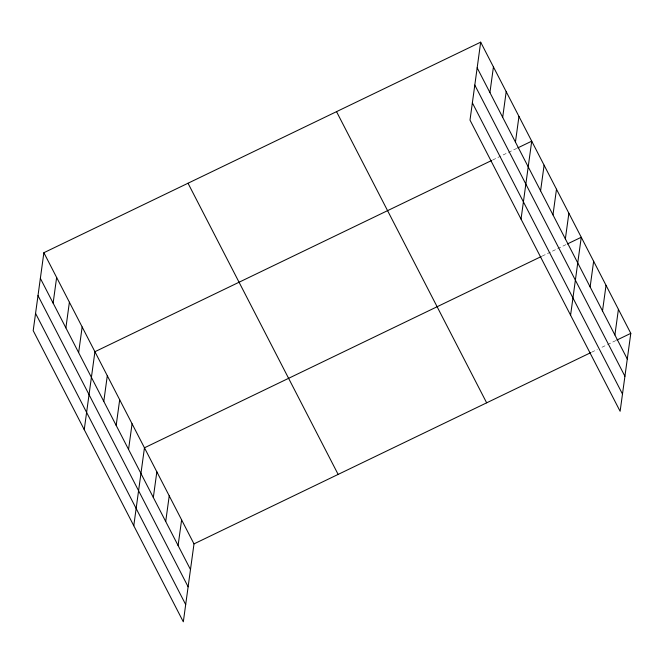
<?xml version="1.0" encoding="UTF-8"?>
<svg xmlns="http://www.w3.org/2000/svg" width="664" height="664" viewBox="0 0 664 664"><rect width="100%" height="100%" fill="white"/><g stroke="black" fill="none" stroke-linecap="round" stroke-linejoin="round"><path stroke-width="0.5" stroke-dasharray="3.32 2.49" d="M492.663 159.999L507.537 152.828M508.466 152.38L516.841 148.346M542.197 256.088L550.572 252.054M552.431 251.158L567.313 243.987M591.74 352.177L597.318 349.488M601.974 347.247L606.622 345.006M607.552 344.558L615.918 340.524"/><path stroke-width="1" d="M43.874 252.71L33.2 330.647L183.322 621.828L193.996 543.891L43.874 252.71L480.678 42.172L630.8 333.353L620.126 411.29L470.004 120.109L480.678 42.172M53.12 303.116L56.639 277.461M65.885 327.867L69.396 302.211M78.642 352.617L82.153 326.962M84.245 429.649L94.919 351.712L491.733 160.447M103.791 401.396L107.302 375.733M116.175 425.416L119.686 399.761M128.559 449.437L132.07 423.781M133.779 525.739L144.462 447.802L541.268 256.536M153.326 497.485L156.845 471.822M165.709 521.506L169.229 495.85M178.101 545.526L181.612 519.87M489.924 92.578L493.435 66.923M502.681 117.329L506.2 91.674M515.447 142.079L518.957 116.424M521.041 219.112L531.723 141.175L517.771 147.898M540.587 190.85L544.106 165.195M552.971 214.879L556.49 189.215M565.363 238.899L568.874 213.244M570.583 315.201L581.257 237.264L567.313 243.987M590.13 286.948L593.641 261.284M602.514 310.968L606.033 285.304M614.897 334.988L618.416 309.333M193.996 543.891L590.811 352.625M616.848 340.076L630.8 333.353M477.159 67.828L627.289 359.008M474.801 85.083L624.924 376.264M472.361 102.854L622.483 394.042M336.532 111.652L486.654 402.832M188.02 183.231L338.142 474.411M40.363 278.365L190.485 569.554M37.997 295.621L188.119 586.802M35.566 313.391L185.688 604.58"/></g></svg>
